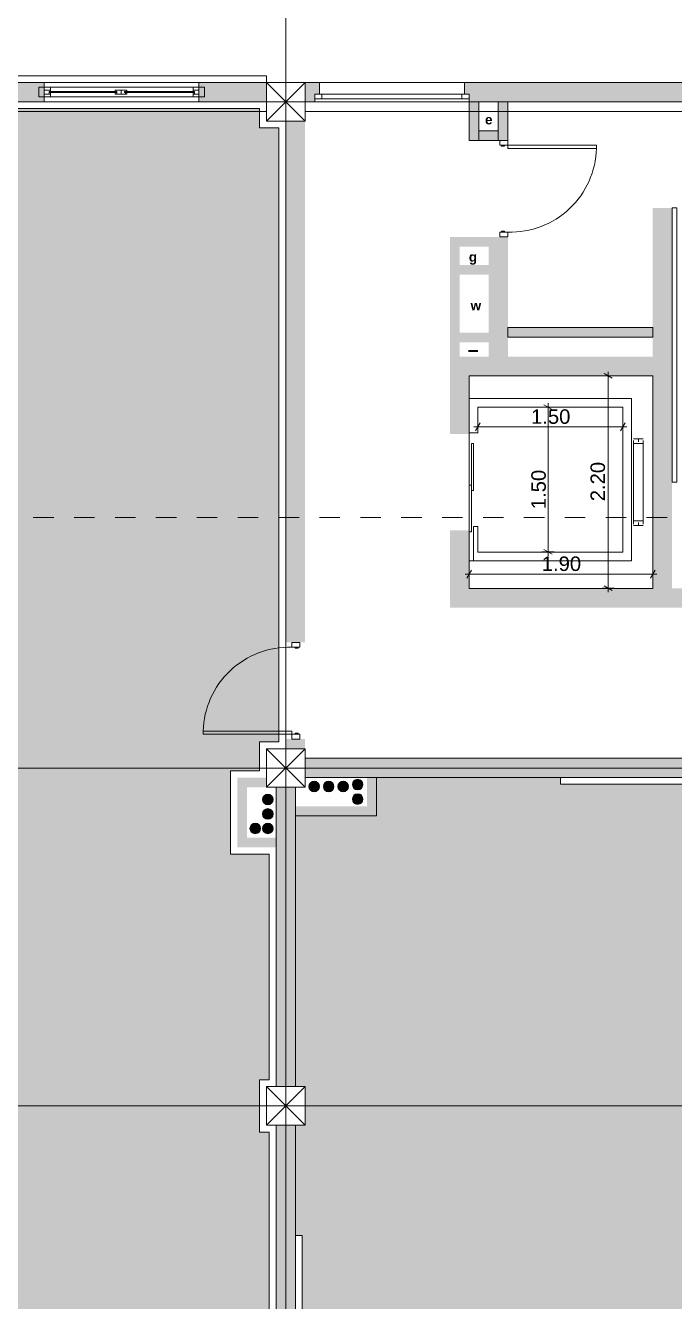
# Model space of a CAD drawing. Header units: millimetres. Extents: x 476244520 to 476657119, y 4620824743 to 4621446928.
# Drawn here: x 476415261 to 476421979, y 4621113350 to 4621126564 of the extents above; entities that cross this region are included whole.
import ezdxf

# ---------------------------------------------------------------- set-up
doc = ezdxf.new("R2010")
doc.units = ezdxf.units.MM
doc.header["$MEASUREMENT"] = 0
doc.linetypes.add('Dashed', pattern=[423.333333, 211.666667, -211.666667])
for name, color, linetype, lineweight in [('2D Drafting - General_Pen_No__1_Pen_No__7', 7, 'Continuous', 0), ('2D Drafting - General_Pen_No__1_Pen_No__7_Pen_No__7', 7, 'Continuous', 0), ('2D Drafting - General_Pen_No__250_Pen_No__7_Pen_No__154', 154, 'Continuous', 0), ('2D Drafting - General_Pen_No__250_Pen_No__7_Pen_No__250', 7, 'Continuous', 0), ('2D Drafting - General_Pen_No__250_Pen_No__7_Pen_No__7', 7, 'Continuous', 0), ('Doors_Pen_No__7_Pen_No__7_Pen_No__7', 7, 'Continuous', 0), ('G-Anno-Nplt_Pen_No__151', 151, 'Continuous', 0), ('G-Anno-Nplt_Pen_No__4', 7, 'Continuous', 0), ('G-Anno-Nplt_Pen_No__7', 7, 'Continuous', 0), ('gegmebi_Pen_No__7_Pen_No__7', 7, 'Continuous', 0), ('kar-panjara_Pen_No__7_Pen_No__7_Pen_No__7', 7, 'Continuous', 0), ('New_._Pen_No__1', 1, 'Continuous', 0), ('New_2D Drafting - General_Pen_No__250_Pen_No__7_Pen_No__154', 154, 'Continuous', 0), ('New_2D Drafting - General_Pen_No__250_Pen_No__7_Pen_No__250', 7, 'Continuous', 0), ('New_2D Drafting - General_Pen_No__250_Pen_No__7_Pen_No__7', 7, 'Continuous', 0), ('New_2D Drafting - General_Pen_No__30_Pen_No__9_Pen_No__9_Pen_No__250', 7, 'Continuous', 0), ('New_2D Drafting - General_Pen_No__30_Pen_No__9_Pen_No__9_Pen_No__4', 7, 'Continuous', 0), ('New_2D Drafting - General_Pen_No__30_Pen_No__9_Pen_No__9_Pen_No__7', 7, 'Continuous', 0), ('New_R03_Nakveti_Pen_No__250', 7, 'Continuous', 0), ('New_R03_Nakveti_Pen_No__4', 7, 'Continuous', 0), ('New_reg_nak_Pen_No__7', 7, 'Continuous', 0), ('New_shenobebi_Pen_No__1', 1, 'Continuous', 0), ('New_shenobebi_Pen_No__7', 7, 'Continuous', 0), ('New_Structural - Bearing_Pen_No__250', 7, 'Continuous', 0), ('shaxtebi da milebi_Pen_No__1_Pen_No__1_Pen_No__1', 1, 'Continuous', 0), ('shaxtebi da milebi_Pen_No__1_Pen_No__1_Pen_No__5', 5, 'Continuous', 0), ('shaxtebi da milebi_Pen_No__5_Pen_No__5_Pen_No__5', 5, 'Continuous', 0), ('zoma_Pen_No__142', 142, 'Continuous', 0), ('zoma_Pen_No__5_Pen_No__5', 5, 'Continuous', 0)]:
    doc.layers.add(name, color=color, linetype=linetype, lineweight=lineweight)
doc.layers.add('shaxtebi da milebi_Pen_No__1_Pen_No__1_Pen_No__252', color=7, linetype='Continuous', lineweight=0, true_color=0x666666)
doc.layers.add('shaxtebi da milebi_Pen_No__5_Pen_No__5_Pen_No__252', color=7, linetype='Continuous', lineweight=0, true_color=0x666666)
doc.layers.add('zoma', color=7, linetype='Continuous')
doc.styles.add('GENERATED_STYLE_2', font='arial.ttf')
doc.styles.add('GENERATED_STYLE_5', font='arialbd.ttf')
doc.dimstyles.new('GENERATED_STYLE__1', dxfattribs={"dimtxt": 200, "dimasz": 64.421331, "dimexe": 0.18, "dimexo": 3, "dimgap": 0.09, "dimtad": 1, "dimtih": 1, "dimtoh": 1, "dimlfac": 0.001, "dimzin": 0, "dimdsep": 46, "dimtxsty": 'GENERATED_STYLE_2', "dimblk": 'ARROWHEAD_2', "dimblk1": 'ARROWHEAD_2', "dimblk2": 'ARROWHEAD_2', "dimcen": 0.09, "dimclrd": 142, "dimclre": 142, "dimclrt": 142, "dimadec": 0, "dimazin": 0, "dimtfac": 1, "dimtdec": 4, "dimtmove": 0, "dimatfit": 3, "dimfxl": 1, "dimtolj": 1, "dimtzin": 0, "dimarcsym": 0})
doc.dimstyles.new('GENERATED_STYLE__10', dxfattribs={"dimtxt": 150, "dimasz": 64.421331, "dimexe": 0.18, "dimexo": 3, "dimgap": 0.09, "dimtad": 1, "dimlfac": 0.001, "dimzin": 0, "dimdsep": 46, "dimtxsty": 'GENERATED_STYLE_2', "dimblk": 'ARROWHEAD_2', "dimblk1": 'ARROWHEAD_2', "dimblk2": 'ARROWHEAD_2', "dimcen": 0.09, "dimclrd": 142, "dimclre": 142, "dimclrt": 142, "dimadec": 0, "dimazin": 0, "dimtfac": 1, "dimtdec": 4, "dimtmove": 2, "dimatfit": 3, "dimfxl": 1, "dimtolj": 1, "dimtzin": 0, "dimarcsym": 0})
doc.dimstyles.new('GENERATED_STYLE__11', dxfattribs={"dimtxt": 150, "dimasz": 64.421331, "dimexe": 0.18, "dimexo": 3, "dimgap": 0.09, "dimtad": 1, "dimlfac": 0.001, "dimzin": 0, "dimdsep": 46, "dimtxsty": 'GENERATED_STYLE_2', "dimblk": 'ARROWHEAD_2', "dimblk1": 'ARROWHEAD_2', "dimblk2": 'ARROWHEAD_2', "dimcen": 0.09, "dimclrd": 142, "dimclre": 142, "dimclrt": 142, "dimadec": 0, "dimazin": 0, "dimtfac": 1, "dimtdec": 4, "dimtmove": 0, "dimatfit": 3, "dimfxl": 1, "dimtolj": 1, "dimtzin": 0, "dimarcsym": 0})
doc.dimstyles.new('GENERATED_STYLE__9', dxfattribs={"dimtxt": 150, "dimasz": 64.421331, "dimexe": 0.18, "dimexo": 3, "dimgap": 0.09, "dimtad": 1, "dimtih": 1, "dimtoh": 1, "dimlfac": 0.001, "dimzin": 0, "dimdsep": 46, "dimtxsty": 'GENERATED_STYLE_2', "dimblk": 'ARROWHEAD_2', "dimblk1": 'ARROWHEAD_2', "dimblk2": 'ARROWHEAD_2', "dimcen": 0.09, "dimclrd": 142, "dimclre": 142, "dimclrt": 142, "dimadec": 0, "dimazin": 0, "dimtfac": 1, "dimtdec": 4, "dimtmove": 0, "dimatfit": 3, "dimfxl": 1, "dimtolj": 1, "dimtzin": 0, "dimarcsym": 0})

# ---------------------------------------------------------------- blocks, each defined once
blk = doc.blocks.new('*D300', base_point=(476844527, 4621385791))
at = {"layer": 'zoma_Pen_No__142', "color": 142, "linetype": 'Continuous', "lineweight": 0, "transparency": 16777216}
for p, q in [((476411279, 4621086634), (476411230, 4621086550)), ((476411254, 4621086528), (476411254, 4621086655)), ((476411254, 4621086592), (476417754, 4621086592)), ((476417779, 4621086634), (476417730, 4621086550)), ((476417754, 4621086528), (476417754, 4621086655))]:
    blk.add_line(p, q, dxfattribs=at)
at = {"layer": 'zoma_Pen_No__142', "color": 142, "lineweight": 0, "transparency": 16777216, "char_height": 200, "attachment_point": 7, "style": 'GENERATED_STYLE_2'}
for s, insert in [('\\A1;{\\pql;\\fArial CYR|b0|i0|c204|p34;6.50}', (476414238, 4621086632)), ('\\A1;{\\pql;\\fArial CYR|b0|i0|c204|p34;0.40}', (476417198, 4621086632))]:
    blk.add_mtext(s, dxfattribs=dict(at, insert=insert))
blk = doc.blocks.new('ARROWHEAD_2')
at = {"color": 0, "linetype": 'Continuous', "lineweight": 0}
for p, q in [((0, 0), (-1, 0)), ((-0.38, -0.66), (0.38, 0.66))]:
    blk.add_line(p, q, dxfattribs=at)
blk = doc.blocks.new('*D301', base_point=(476844527, 4621385791))
at = {"layer": 'zoma_Pen_No__142', "color": 142, "linetype": 'Continuous', "lineweight": 0, "transparency": 16777216}
for p, q in [((476417779, 4621086634), (476417730, 4621086550)), ((476417754, 4621086528), (476417754, 4621086655)), ((476417754, 4621086592), (476418154, 4621086592)), ((476418179, 4621086634), (476418130, 4621086550)), ((476418154, 4621086528), (476418154, 4621086655))]:
    blk.add_line(p, q, dxfattribs=at)
blk = doc.blocks.new('*D302', base_point=(476844527, 4621385791))
at = {"layer": 'zoma_Pen_No__142', "color": 142, "linetype": 'Continuous', "lineweight": 0, "transparency": 16777216}
for p, q in [((476418179, 4621086634), (476418130, 4621086550)), ((476418154, 4621086528), (476418154, 4621086655)), ((476418154, 4621086592), (476424654, 4621086592)), ((476424679, 4621086634), (476424630, 4621086550)), ((476424654, 4621086528), (476424654, 4621086655))]:
    blk.add_line(p, q, dxfattribs=at)
at = {"layer": 'zoma_Pen_No__142', "color": 142, "lineweight": 0, "transparency": 16777216, "char_height": 200, "attachment_point": 7, "style": 'GENERATED_STYLE_2'}
for s, insert in [('\\A1;{\\pql;\\fArial CYR|b0|i0|c204|p34;6.50}', (476421138, 4621086632)), ('\\A1;{\\pql;\\fArial CYR|b0|i0|c204|p34;0.40}', (476424098, 4621086632))]:
    blk.add_mtext(s, dxfattribs=dict(at, insert=insert))
blk = doc.blocks.new('*D483', base_point=(476844527, 4621385791))
at = {"layer": 'zoma_Pen_No__142', "color": 142, "linetype": 'Continuous', "lineweight": 0, "transparency": 16777216}
for p, q in [((476419879, 4621120925), (476419830, 4621120840)), ((476419854, 4621120946), (476419854, 4621120819)), ((476421730, 4621120840), (476421779, 4621120925)), ((476421754, 4621120946), (476421754, 4621120819)), ((476419854, 4621120883), (476419813, 4621120883)), ((476421754, 4621120883), (476419854, 4621120883)), ((476421796, 4621120883), (476421754, 4621120883))]:
    blk.add_line(p, q, dxfattribs=at)
at = {"layer": 'zoma_Pen_No__142', "color": 142, "lineweight": 0, "transparency": 16777216, "insert": (476420605, 4621120913), "char_height": 150, "attachment_point": 7, "style": 'GENERATED_STYLE_2'}
blk.add_mtext('\\A1;{\\pql;\\fArial CYR|b0|i0|c204|p34;1.90}', dxfattribs=at)
blk = doc.blocks.new('*D484', base_point=(476844527, 4621385791))
at = {"layer": 'zoma_Pen_No__142', "color": 142, "linetype": 'Continuous', "lineweight": 0, "transparency": 16777216}
for p, q in [((476420734, 4621122613), (476420606, 4621122613)), ((476420712, 4621122588), (476420628, 4621122637)), ((476420670, 4621122613), (476420670, 4621122654)), ((476420670, 4621121113), (476420670, 4621122613)), ((476420734, 4621121113), (476420606, 4621121113)), ((476420628, 4621121137), (476420712, 4621121088)), ((476420670, 4621121071), (476420670, 4621121113))]:
    blk.add_line(p, q, dxfattribs=at)
at = {"layer": 'zoma_Pen_No__142', "color": 142, "lineweight": 0, "transparency": 16777216, "insert": (476420649, 4621121555), "char_height": 150, "attachment_point": 7, "rotation": 90, "style": 'GENERATED_STYLE_2'}
blk.add_mtext('\\A1;{\\pql;\\fArial CYR|b0|i0|c204|p34;1.50}', dxfattribs=at)
blk = doc.blocks.new('*D485', base_point=(476844527, 4621385791))
at = {"layer": 'zoma_Pen_No__142', "color": 142, "linetype": 'Continuous', "lineweight": 0, "transparency": 16777216}
for p, q in [((476419944, 4621122471), (476419944, 4621122344)), ((476421444, 4621122471), (476421444, 4621122344)), ((476419944, 4621122407), (476419902, 4621122407)), ((476419968, 4621122449), (476419919, 4621122365)), ((476421444, 4621122407), (476419944, 4621122407)), ((476421419, 4621122365), (476421468, 4621122449)), ((476421485, 4621122407), (476421444, 4621122407))]:
    blk.add_line(p, q, dxfattribs=at)
at = {"layer": 'zoma_Pen_No__142', "color": 142, "lineweight": 0, "transparency": 16777216, "insert": (476420494, 4621122437), "char_height": 150, "attachment_point": 7, "style": 'GENERATED_STYLE_2'}
blk.add_mtext('\\A1;{\\pql;\\fArial CYR|b0|i0|c204|p34;1.50}', dxfattribs=at)
blk = doc.blocks.new('*D486', base_point=(476844527, 4621385791))
at = {"layer": 'zoma_Pen_No__142', "color": 142, "linetype": 'Continuous', "lineweight": 0, "transparency": 16777216}
for p, q in [((476421356, 4621122936), (476421229, 4621122936)), ((476421335, 4621122912), (476421250, 4621122961)), ((476421292, 4621122936), (476421292, 4621122978)), ((476421292, 4621120736), (476421292, 4621122936)), ((476421250, 4621120761), (476421335, 4621120712)), ((476421356, 4621120736), (476421229, 4621120736)), ((476421292, 4621120695), (476421292, 4621120736))]:
    blk.add_line(p, q, dxfattribs=at)
at = {"layer": 'zoma_Pen_No__142', "color": 142, "lineweight": 0, "transparency": 16777216, "insert": (476421262, 4621121637), "char_height": 150, "attachment_point": 7, "rotation": 90, "style": 'GENERATED_STYLE_2'}
blk.add_mtext('\\A1;{\\pql;\\fArial CYR|b0|i0|c204|p34;2.20}', dxfattribs=at)

msp = doc.modelspace()

# ---------------------------------------------------------------- hatches: boundary and pattern name
at = {"layer": '2D Drafting - General_Pen_No__250_Pen_No__7_Pen_No__154', "linetype": 'Continuous', "lineweight": 0}
for points in [[(476418154.207, 4621125974.795), (476418154.207, 4621125774.795), (476418254.207, 4621125774.795), (476418254.207, 4621125854.679), (476418304.21, 4621125854.679), (476418304.21, 4621125974.795), (476418254.207, 4621125974.795)], [(476419804.21, 4621125854.633), (476419854.21, 4621125854.633), (476419854.207, 4621125774.631), (476422954.207, 4621125774.631), (476422954.207, 4621125854.631), (476423004.201, 4621125854.631), (476423004.201, 4621125974.633), (476419804.21, 4621125974.633)]]:
    msp.add_hatch(color=154, dxfattribs=at).paths.add_polyline_path(points)
at = {"layer": '2D Drafting - General_Pen_No__250_Pen_No__7_Pen_No__7', "linetype": 'Continuous', "lineweight": 0}
for points in [[(476414454.207, 4621125774.633), (476415454.207, 4621125774.633), (476415454.207, 4621125974.633), (476414454.207, 4621125974.633)], [(476417054.209, 4621125774.633), (476417754.207, 4621125774.633), (476417754.207, 4621125974.633), (476417054.209, 4621125974.633)], [(476420154.208, 4621125774.633), (476420154.208, 4621125374.676), (476420254.208, 4621125374.676), (476420254.208, 4621125774.633)], [(476417954.207, 4621125574.633), (476417954.207, 4621120174.633), (476418154.207, 4621120174.633), (476418154.207, 4621125574.633)], [(476421754.207, 4621124674.676), (476421754.207, 4621123134.643), (476421954.207, 4621123134.643), (476421954.207, 4621124674.676)], [(476420254.208, 4621124374.676), (476420054.207, 4621124374.676), (476420054.207, 4621123134.643), (476420254.208, 4621123134.643)], [(476417954.207, 4621119174.633), (476417954.207, 4621119074.633), (476418154.207, 4621119074.633), (476418154.207, 4621119174.633)], [(476422854.207, 4621118977.891), (476418154.207, 4621118977.891), (476418154.207, 4621118777.891), (476422854.207, 4621118777.891)], [(476417854.207, 4621118053.615), (476417454.207, 4621118053.615), (476417454.207, 4621118774.633), (476417754.207, 4621118774.633), (476417754.207, 4621118674.633), (476417554.207, 4621118674.633), (476417554.207, 4621118153.803), (476417854.207, 4621118153.803)], [(476418794.207, 4621118777.891), (476418894.395, 4621118777.891), (476418894.395, 4621118377.891), (476418054.207, 4621118377.891), (476418054.207, 4621118477.891), (476418794.207, 4621118477.891)], [(476418054.207, 4621115574.633), (476417854.207, 4621115574.633), (476417854.207, 4621118674.633), (476418054.207, 4621118674.633)], [(476418054.207, 4621108674.633), (476417854.207, 4621108674.633), (476417854.207, 4621115174.633), (476418054.207, 4621115174.633)]]:
    msp.add_hatch(color=7, dxfattribs=at).paths.add_polyline_path(points)
at = {"layer": 'G-Anno-Nplt_Pen_No__151', "linetype": 'Continuous', "lineweight": 0, "true_color": 0x1f2f3f}
msp.add_hatch(color=169, dxfattribs=at).paths.add_polyline_path([(476417884.207, 4621125504.633), (476417884.207, 4621119144.633), (476417684.207, 4621119144.633), (476417684.207, 4621118844.633), (476417384.207, 4621118844.633), (476417384.207, 4621117983.615), (476417784.207, 4621117983.615), (476417784.207, 4621115644.633), (476417684.207, 4621115644.633), (476417684.207, 4621115104.633), (476417784.207, 4621115104.633), (476417784.207, 4621110944.575), (476414384.207, 4621110944.575), (476414384.207, 4621108544.574), (476411624.207, 4621108544.574), (476411624.207, 4621109194.763), (476411224.207, 4621109194.763), (476411224.207, 4621115104.633), (476411324.207, 4621115104.633), (476411324.207, 4621115644.633), (476411224.207, 4621115644.633), (476411224.207, 4621116931.925), (476411154.207, 4621116931.925), (476411154.207, 4621118674.633), (476411254.207, 4621118674.633), (476411254.207, 4621118924.633), (476411554.207, 4621118924.633), (476411554.207, 4621119945.651), (476411154.207, 4621119945.651), (476411154.207, 4621120547.903), (476411224.207, 4621120547.903), (476411224.207, 4621124604.636), (476414724.207, 4621124604.636), (476414724.207, 4621125704.633), (476417684.207, 4621125704.633), (476417684.207, 4621125504.633)])
h = msp.add_hatch(color=169, dxfattribs=at)
h.paths.add_polyline_path([(476418054.207, 4621115574.633), (476418154.207, 4621115574.633), (476418154.207, 4621115174.633), (476418124.207, 4621115174.633), (476418054.207, 4621115174.633), (476418054.207, 4621114033.845), (476418124.207, 4621114033.845), (476418124.207, 4621108744.633), (476418224.207, 4621108744.633), (476418224.207, 4621108544.633), (476424584.207, 4621108544.633), (476424584.207, 4621108744.633), (476424784.207, 4621108744.633), (476424784.207, 4621110044.633), (476431684.207, 4621110044.633), (476431684.207, 4621115104.633), (476430764.019, 4621115104.633), (476430764.019, 4621115644.633), (476431684.207, 4621115644.633), (476431684.207, 4621118604.633), (476431484.207, 4621118604.633), (476431484.207, 4621118707.891), (476425124.207, 4621118707.891), (476425124.207, 4621118604.633), (476424824.137, 4621118604.633), (476424824.137, 4621118307.89), (476423994.019, 4621118307.89), (476423994.019, 4621118707.891), (476420800.56, 4621118707.891), (476420800.56, 4621118777.891), (476418894.395, 4621118777.891), (476418894.395, 4621118377.891), (476418054.207, 4621118377.891)])
h.paths.add_polyline_path([(476424654.207, 4621115174.633), (476425054.207, 4621115174.633), (476425054.207, 4621115574.633), (476424654.207, 4621115574.633)], flags=0)
at = {"layer": 'G-Anno-Nplt_Pen_No__7', "linetype": 'Continuous', "lineweight": 0}
msp.add_hatch(color=7, dxfattribs=at).paths.add_polyline_path([(476421954.207, 4621120534.643), (476424854.207, 4621120534.643), (476424854.207, 4621120734.643), (476421954.207, 4621120734.643)])
at = {"layer": 'New_2D Drafting - General_Pen_No__250_Pen_No__7_Pen_No__154', "linetype": 'Continuous', "lineweight": 0}
for points in [[(476421954.207, 4621123134.643), (476421754.207, 4621123134.643), (476419654.207, 4621123134.643), (476419654.207, 4621122334.643), (476419854.207, 4621122334.643), (476419854.207, 4621122934.643), (476421754.207, 4621122934.643), (476421954.207, 4621122934.643)], [(476421954.207, 4621122934.643), (476421754.207, 4621122934.643), (476421754.207, 4621120734.643), (476419854.207, 4621120734.643), (476419854.207, 4621121334.643), (476419654.207, 4621121334.643), (476419654.207, 4621120534.643), (476421954.207, 4621120534.643), (476421954.207, 4621120734.643)]]:
    msp.add_hatch(color=154, dxfattribs=at).paths.add_polyline_path(points)
at = {"layer": 'New_2D Drafting - General_Pen_No__250_Pen_No__7_Pen_No__7', "linetype": 'Continuous', "lineweight": 0}
for points in [[(476419954.207, 4621125774.59), (476419854.207, 4621125774.59), (476419854.207, 4621125374.59), (476419954.207, 4621125374.59)], [(476421754.207, 4621123335.103), (476421754.207, 4621123435.103), (476420254.207, 4621123435.103), (476420254.207, 4621123335.103)]]:
    msp.add_hatch(color=7, dxfattribs=at).paths.add_polyline_path(points)
at = {"layer": 'New_2D Drafting - General_Pen_No__30_Pen_No__9_Pen_No__9_Pen_No__4', "linetype": 'Continuous', "lineweight": 0}
for points in [[(476420154.208, 4621125474.59), (476419954.207, 4621125474.59), (476419954.207, 4621125374.59), (476420154.208, 4621125374.59)], [(476419754.207, 4621124374.676), (476419754.207, 4621124274.643), (476420054.207, 4621124274.643), (476420054.207, 4621124374.676)]]:
    msp.add_hatch(color=7, dxfattribs=at).paths.add_polyline_path(points)
at = {"layer": 'New_2D Drafting - General_Pen_No__30_Pen_No__9_Pen_No__9_Pen_No__7', "linetype": 'Continuous', "lineweight": 0}
for points in [[(476419654.207, 4621124374.676), (476419654.207, 4621123134.643), (476419754.207, 4621123134.643), (476419754.207, 4621124374.676)], [(476420054.207, 4621123984.643), (476420054.207, 4621124084.643), (476419754.207, 4621124084.643), (476419754.207, 4621123984.643)], [(476420054.207, 4621123284.646), (476420054.207, 4621123384.646), (476419754.207, 4621123384.646), (476419754.207, 4621123284.646)]]:
    msp.add_hatch(color=7, dxfattribs=at).paths.add_polyline_path(points)
at = {"layer": 'shaxtebi da milebi_Pen_No__1_Pen_No__1_Pen_No__1', "linetype": 'Continuous', "lineweight": 0}
for points in [[(476418304.207, 4621118682.891, -1), (476418194.207, 4621118682.891, -1)], [(476417769.207, 4621118493.803, -1), (476417769.207, 4621118603.803, -1)]]:
    msp.add_hatch(color=1, dxfattribs=at).paths.add_polyline_path(points)
at = {"layer": 'shaxtebi da milebi_Pen_No__1_Pen_No__1_Pen_No__252', "linetype": 'Continuous', "lineweight": 0, "true_color": 0x666666}
msp.add_hatch(color=251, dxfattribs=at).paths.add_polyline_path([(476417639.207, 4621118193.803, -1), (476417639.207, 4621118303.803, -1)])
at = {"layer": 'shaxtebi da milebi_Pen_No__1_Pen_No__1_Pen_No__5', "linetype": 'Continuous', "lineweight": 0}
for points in [[(476417769.207, 4621118343.803, -1), (476417769.207, 4621118453.803, -1)], [(476417769.207, 4621118193.803, -1), (476417769.207, 4621118303.803, -1)]]:
    msp.add_hatch(color=5, dxfattribs=at).paths.add_polyline_path(points)
at = {"layer": 'shaxtebi da milebi_Pen_No__5_Pen_No__5_Pen_No__252', "linetype": 'Continuous', "lineweight": 0, "true_color": 0x666666}
for points in [[(476418754.207, 4621118702.891, 1), (476418644.207, 4621118702.891, 1)], [(476418754.207, 4621118552.891, 1), (476418644.207, 4621118552.891, 1)]]:
    msp.add_hatch(color=251, dxfattribs=at).paths.add_polyline_path(points)
at = {"layer": 'shaxtebi da milebi_Pen_No__5_Pen_No__5_Pen_No__5', "linetype": 'Continuous', "lineweight": 0}
for points in [[(476418399.207, 4621118737.891, 1), (476418399.207, 4621118627.891, 1)], [(476418549.207, 4621118737.891, 1), (476418549.207, 4621118627.891, 1)]]:
    msp.add_hatch(color=5, dxfattribs=at).paths.add_polyline_path(points)

# ---------------------------------------------------------------- linework, layer by layer
at = {"layer": '2D Drafting - General_Pen_No__1_Pen_No__7', "color": 7, "linetype": 'Continuous', "lineweight": 0}
for p, q in [((476418154.207, 4621125574.633), (476417754.207, 4621125974.633)), ((476417754.207, 4621125574.633), (476418154.207, 4621125974.633)), ((476418154.207, 4621118674.633), (476417754.207, 4621119074.633)), ((476417754.207, 4621118674.633), (476418154.207, 4621119074.633)), ((476417754.207, 4621115174.633), (476418154.207, 4621115574.633)), ((476418154.207, 4621115174.633), (476417754.207, 4621115574.633))]:
    msp.add_line(p, q, dxfattribs=at)
at = {"layer": '2D Drafting - General_Pen_No__1_Pen_No__7', "color": 7, "linetype": 'Continuous', "lineweight": 0, "flags": 128}
for points in [[(476411254.207, 4621125674.633), (476417754.207, 4621125674.633), (476417754.207, 4621125974.633), (476411254.207, 4621125974.633)], [(476417754.207, 4621125574.633), (476418154.207, 4621125574.633), (476418154.207, 4621125974.633), (476417754.207, 4621125974.633)], [(476418154.207, 4621125674.633), (476424654.207, 4621125674.633), (476424654.207, 4621125974.633), (476418154.207, 4621125974.633)], [(476417754.207, 4621118674.633), (476418154.207, 4621118674.633), (476418154.207, 4621119074.633), (476417754.207, 4621119074.633)], [(476418154.207, 4621115174.633), (476417754.207, 4621115174.633), (476417754.207, 4621115574.633), (476418154.207, 4621115574.633)]]:
    msp.add_lwpolyline(points, close=True, dxfattribs=at)
at = {"layer": '2D Drafting - General_Pen_No__1_Pen_No__7_Pen_No__7', "color": 7, "linetype": 'Continuous', "lineweight": 0}
for centre, start, end in [((476420279.208, 4621125316.953), 268.396194, 358.396194), ((476417992.455, 4621119232.355), 88.396194, 178.396194)]:
    msp.add_arc(centre, 893.239, start, end, dxfattribs=at)
at = {"layer": '2D Drafting - General_Pen_No__250_Pen_No__7_Pen_No__250', "color": 7, "linetype": 'Continuous', "lineweight": 0, "flags": 128}
for points in [[(476414454.207, 4621125774.633), (476415454.207, 4621125774.633), (476415454.207, 4621125974.633), (476414454.207, 4621125974.633)], [(476417054.209, 4621125774.633), (476417754.207, 4621125774.633), (476417754.207, 4621125974.633), (476417054.209, 4621125974.633)], [(476420154.208, 4621125774.633), (476420154.208, 4621125374.676), (476420254.208, 4621125374.676), (476420254.208, 4621125774.633)], [(476418054.207, 4621115574.633), (476417854.207, 4621115574.633), (476417854.207, 4621118674.633), (476418054.207, 4621118674.633)], [(476418054.207, 4621108674.633), (476417854.207, 4621108674.633), (476417854.207, 4621115174.633), (476418054.207, 4621115174.633)]]:
    msp.add_lwpolyline(points, close=True, dxfattribs=at)
at = {"layer": '2D Drafting - General_Pen_No__250_Pen_No__7_Pen_No__7', "color": 7, "linetype": 'Continuous', "lineweight": 0, "flags": 128}
for points in [[(476418154.207, 4621125974.795), (476418154.207, 4621125774.795), (476418254.207, 4621125774.795), (476418254.207, 4621125854.679), (476418304.21, 4621125854.679), (476418304.21, 4621125974.795), (476418254.207, 4621125974.795)], [(476419804.21, 4621125854.633), (476419854.21, 4621125854.633), (476419854.207, 4621125774.631), (476422954.207, 4621125774.631), (476422954.207, 4621125854.631), (476423004.201, 4621125854.631), (476423004.201, 4621125974.633), (476419804.21, 4621125974.633)], [(476422854.207, 4621118977.891), (476418154.207, 4621118977.891), (476418154.207, 4621118777.891), (476422854.207, 4621118777.891)]]:
    msp.add_lwpolyline(points, close=True, dxfattribs=at)
at = {"layer": 'Doors_Pen_No__7_Pen_No__7_Pen_No__7', "color": 7, "linetype": 'Continuous', "lineweight": 0, "flags": 128}
for points in [[(476420169.541, 4621125374.676), (476420169.541, 4621125325.287), (476420254.208, 4621125325.287), (476420254.208, 4621125374.676)], [(476420187.541, 4621125325.287), (476420187.541, 4621125314.176), (476420220.875, 4621125314.176), (476420220.875, 4621125325.287)], [(476420254.208, 4621125325.287), (476420254.208, 4621125291.953), (476421172.097, 4621125291.953), (476421172.097, 4621125325.287)], [(476420169.541, 4621124374.676), (476420169.541, 4621124424.065), (476420254.208, 4621124424.065), (476420254.208, 4621124374.676)], [(476420187.541, 4621124435.176), (476420187.541, 4621124424.065), (476420220.875, 4621124424.065), (476420220.875, 4621124435.176)], [(476418102.122, 4621120174.633), (476418102.122, 4621120125.244), (476418017.455, 4621120125.244), (476418017.455, 4621120174.633)], [(476418084.122, 4621120114.133), (476418084.122, 4621120125.244), (476418050.788, 4621120125.244), (476418050.788, 4621120114.133)], [(476418017.455, 4621119224.022), (476418017.455, 4621119257.355), (476417099.566, 4621119257.355), (476417099.566, 4621119224.022)], [(476418102.122, 4621119174.633), (476418102.122, 4621119224.022), (476418017.455, 4621119224.022), (476418017.455, 4621119174.633)], [(476418084.122, 4621119224.022), (476418084.122, 4621119235.133), (476418050.788, 4621119235.133), (476418050.788, 4621119224.022)]]:
    msp.add_lwpolyline(points, close=True, dxfattribs=at)
at = {"layer": 'G-Anno-Nplt_Pen_No__4', "color": 7, "linetype": 'Continuous', "lineweight": 0, "flags": 128}
for points in [[(476414724.207, 4621125704.633), (476417684.207, 4621125704.633), (476417684.207, 4621125504.633), (476417884.207, 4621125504.633), (476417884.207, 4621119144.633), (476417684.207, 4621119144.633), (476417684.207, 4621118844.633), (476417384.207, 4621118844.633), (476417384.207, 4621117983.615), (476417784.207, 4621117983.615), (476417784.207, 4621115644.633), (476417684.207, 4621115644.633), (476417684.207, 4621115104.633), (476417784.207, 4621115104.633), (476417784.207, 4621110944.575)], [(476423994.019, 4621118707.891), (476420800.56, 4621118707.891), (476420800.56, 4621118777.891), (476418894.395, 4621118777.891), (476418894.395, 4621118377.891), (476418054.207, 4621118377.891), (476418054.207, 4621115574.633), (476418154.207, 4621115574.633), (476418154.207, 4621115174.633), (476418124.207, 4621115174.633), (476418054.207, 4621115174.633), (476418054.207, 4621114033.845), (476418124.207, 4621114033.845), (476418124.207, 4621108744.633), (476418224.207, 4621108744.633), (476418224.207, 4621108544.633), (476424584.207, 4621108544.633)]]:
    msp.add_lwpolyline(points, dxfattribs=at)
at = {"layer": 'gegmebi_Pen_No__7_Pen_No__7', "color": 7, "linetype": 'Continuous', "lineweight": 0, "flags": 128}
msp.add_lwpolyline([(476422004.207, 4621123648.71), (476422004.207, 4621124674.676), (476421954.207, 4621124674.676), (476421954.207, 4621121834.676), (476422004.207, 4621121834.676)], close=True, dxfattribs=at)
at = {"layer": 'kar-panjara_Pen_No__7_Pen_No__7_Pen_No__7', "color": 7, "linetype": 'Continuous', "lineweight": 0, "flags": 128}
for points in [[(476415519.637, 4621125924.609), (476415399.637, 4621125924.609), (476415399.637, 4621125824.609), (476415519.637, 4621125824.609)], [(476415454.207, 4621125824.61), (476417054.209, 4621125824.665), (476417054.209, 4621125924.61), (476415454.207, 4621125924.555)], [(476416994.534, 4621125924.609), (476417114.534, 4621125924.609), (476417114.534, 4621125824.609), (476416994.534, 4621125824.609)], [(476415454.207, 4621125854.725), (476415504.637, 4621125854.725), (476415504.637, 4621125869.725), (476415504.637, 4621125879.725), (476415519.637, 4621125879.725), (476415519.637, 4621125894.725), (476415454.207, 4621125894.725)], [(476415504.637, 4621125869.725), (476416204.637, 4621125869.725), (476416204.637, 4621125879.725), (476415504.637, 4621125879.725)], [(476415519.637, 4621125854.725), (476415504.637, 4621125854.725), (476415504.637, 4621125869.725), (476415519.637, 4621125869.725)], [(476416249.637, 4621125854.725), (476416204.637, 4621125854.725), (476416204.637, 4621125869.725), (476416204.637, 4621125879.725), (476416189.637, 4621125879.725), (476416189.637, 4621125894.725), (476416249.637, 4621125894.725)], [(476416189.637, 4621125854.725), (476416204.637, 4621125854.725), (476416204.637, 4621125869.725), (476416189.637, 4621125869.725)], [(476416249.637, 4621125854.725), (476416294.637, 4621125854.725), (476416294.637, 4621125869.725), (476416294.637, 4621125879.725), (476416309.637, 4621125879.725), (476416309.637, 4621125894.725), (476416249.637, 4621125894.725)], [(476417009.209, 4621125869.725), (476416285.369, 4621125869.725), (476416285.369, 4621125879.725), (476417009.209, 4621125879.725)], [(476416309.637, 4621125854.725), (476416294.637, 4621125854.725), (476416294.637, 4621125869.725), (476416309.637, 4621125869.725)], [(476417054.209, 4621125854.725), (476417009.209, 4621125854.725), (476417009.209, 4621125869.725), (476417009.209, 4621125879.725), (476416994.534, 4621125879.725), (476416994.534, 4621125894.725), (476417054.209, 4621125894.725)], [(476416994.534, 4621125854.725), (476417009.209, 4621125854.725), (476417009.209, 4621125869.725), (476416994.534, 4621125869.725)]]:
    msp.add_lwpolyline(points, close=True, dxfattribs=at)
at = {"layer": 'New_2D Drafting - General_Pen_No__250_Pen_No__7_Pen_No__250', "color": 7, "linetype": 'Continuous', "lineweight": 0, "flags": 128}
for points in [[(476419954.207, 4621125774.59), (476419854.207, 4621125774.59), (476419854.207, 4621125374.59), (476419954.207, 4621125374.59)], [(476421754.207, 4621123335.103), (476421754.207, 4621123435.103), (476420254.207, 4621123435.103), (476420254.207, 4621123335.103)]]:
    msp.add_lwpolyline(points, close=True, dxfattribs=at)
at = {"layer": 'New_2D Drafting - General_Pen_No__30_Pen_No__9_Pen_No__9_Pen_No__250', "color": 7, "linetype": 'Continuous', "lineweight": 0, "flags": 128}
msp.add_lwpolyline([(476420154.208, 4621125474.59), (476419954.207, 4621125474.59), (476419954.207, 4621125374.59), (476420154.208, 4621125374.59)], close=True, dxfattribs=at)
at = {"layer": 'New_R03_Nakveti_Pen_No__250', "color": 7, "linetype": 'Continuous', "lineweight": 0}
for p, q in [((476421555.767, 4621122284.643), (476421655.767, 4621122284.643)), ((476421555.767, 4621121401.31), (476421555.767, 4621122267.977)), ((476421555.767, 4621122234.643), (476421655.767, 4621122234.643)), ((476421605.767, 4621122284.643), (476421605.767, 4621122251.31)), ((476421655.767, 4621121401.31), (476421655.767, 4621122267.977)), ((476421555.767, 4621121434.643), (476421655.767, 4621121434.643)), ((476421605.767, 4621121384.643), (476421605.767, 4621121417.977)), ((476421555.767, 4621121384.643), (476421655.767, 4621121384.643))]:
    msp.add_line(p, q, dxfattribs=at)
at = {"layer": 'New_R03_Nakveti_Pen_No__4', "color": 7, "linetype": 'Continuous', "lineweight": 0}
for p, q in [((476419854.207, 4621122346.311), (476419854.207, 4621122700.945)), ((476419854.207, 4621122700.945), (476421533.579, 4621122700.945)), ((476419943.893, 4621122611.259), (476419943.893, 4621122346.311)), ((476421443.893, 4621122611.259), (476419943.893, 4621122611.259)), ((476421443.893, 4621122611.259), (476421443.893, 4621121111.259)), ((476421533.579, 4621121021.573), (476421533.579, 4621122700.945)), ((476419943.893, 4621122346.311), (476419854.207, 4621122346.311)), ((476419854.207, 4621121376.207), (476419854.207, 4621122346.311)), ((476419854.207, 4621121376.207), (476419854.207, 4621121021.573)), ((476419899.05, 4621121021.573), (476419899.05, 4621121376.207)), ((476419899.05, 4621121376.207), (476419943.893, 4621121376.207)), ((476419943.893, 4621121376.207), (476419943.893, 4621121111.259)), ((476419854.207, 4621121021.573), (476421533.579, 4621121021.573)), ((476421443.893, 4621121111.259), (476419943.893, 4621121111.259))]:
    msp.add_line(p, q, dxfattribs=at)
for points in [[(476419876.628, 4621121749.151), (476419876.628, 4621122234.204), (476419899.05, 4621122234.204), (476419899.05, 4621121749.151)], [(476419854.207, 4621121320.153), (476419854.207, 4621121805.205), (476419876.628, 4621121805.205), (476419876.628, 4621121320.153)]]:
    msp.add_lwpolyline(points, close=True, dxfattribs=at)
at = {"layer": 'New_reg_nak_Pen_No__7', "color": 7, "linetype": 'Continuous', "lineweight": 0, "flags": 128}
msp.add_lwpolyline([(476417754.207, 4621125974.633), (476417754.207, 4621126044.633), (476414454.207, 4621126044.633), (476414454.207, 4621125974.633)], dxfattribs=at)
at = {"layer": 'New_shenobebi_Pen_No__1', "color": 1, "linetype": 'Dashed', "lineweight": 0}
msp.add_lwpolyline([(476385707.408, 4621121470.335), (476436780.621, 4621121470.335)], dxfattribs=at)
at = {"layer": 'New_shenobebi_Pen_No__7', "color": 7, "linetype": 'Continuous', "lineweight": 0}
msp.add_lwpolyline([(476421754.207, 4621120734.643), (476421754.207, 4621122934.643), (476419854.207, 4621122934.643), (476419854.207, 4621120734.643)], close=True, dxfattribs=at)
at = {"layer": 'New_Structural - Bearing_Pen_No__250', "color": 7, "linetype": 'Continuous', "lineweight": 0}
for p, q in [((476418304.213, 4621125974.679), (476418304.21, 4621125854.679)), ((476419804.213, 4621125974.633), (476418304.213, 4621125974.679)), ((476419804.213, 4621125974.633), (476419804.21, 4621125854.633)), ((476418254.208, 4621125804.681), (476418254.207, 4621125774.681)), ((476419854.207, 4621125774.631), (476418254.207, 4621125774.681)), ((476418254.21, 4621125854.681), (476418254.208, 4621125804.681)), ((476418254.21, 4621125854.681), (476418254.208, 4621125804.681)), ((476418254.208, 4621125804.681), (476418329.208, 4621125804.678)), ((476418329.21, 4621125854.678), (476418254.21, 4621125854.681)), ((476418304.21, 4621125854.679), (476418254.21, 4621125854.681)), ((476418304.21, 4621125854.679), (476418254.21, 4621125854.681)), ((476418329.208, 4621125804.678), (476418329.21, 4621125854.678)), ((476418329.208, 4621125804.678), (476419779.208, 4621125804.634)), ((476419779.21, 4621125854.634), (476418329.21, 4621125854.678)), ((476419779.21, 4621125854.634), (476419779.208, 4621125804.634)), ((476419779.208, 4621125804.634), (476419854.208, 4621125804.631)), ((476419854.21, 4621125854.631), (476419779.21, 4621125854.634)), ((476419804.21, 4621125854.633), (476419854.21, 4621125854.631)), ((476419804.21, 4621125854.633), (476419854.21, 4621125854.631)), ((476419854.208, 4621125804.631), (476419854.207, 4621125774.631)), ((476419854.21, 4621125854.631), (476419854.208, 4621125804.631)), ((476419854.21, 4621125854.631), (476419854.208, 4621125804.631))]:
    msp.add_line(p, q, dxfattribs=at)
at = {"layer": 'shaxtebi da milebi_Pen_No__1_Pen_No__1_Pen_No__1', "color": 1, "linetype": 'Continuous', "lineweight": 0, "flags": 128}
for points in [[(476418304.207, 4621118682.891, 1), (476418194.207, 4621118682.891, 1)], [(476417769.207, 4621118493.803, 1), (476417769.207, 4621118603.803, 1)]]:
    msp.add_lwpolyline(points, format="xyb", close=True, dxfattribs=at)
at = {"layer": 'shaxtebi da milebi_Pen_No__1_Pen_No__1_Pen_No__252', "color": 251, "linetype": 'Continuous', "lineweight": 0, "true_color": 0x666666, "flags": 128}
for points in [[(476417639.207, 4621118193.803, -1), (476417639.207, 4621118303.803, -1)], [(476417639.207, 4621118193.803, 1), (476417639.207, 4621118303.803, 1)]]:
    msp.add_lwpolyline(points, format="xyb", close=True, dxfattribs=at)
at = {"layer": 'shaxtebi da milebi_Pen_No__1_Pen_No__1_Pen_No__5', "color": 5, "linetype": 'Continuous', "lineweight": 0, "flags": 128}
for points in [[(476417769.207, 4621118343.803, -1), (476417769.207, 4621118453.803, -1)], [(476417769.207, 4621118193.803, -1), (476417769.207, 4621118303.803, -1)]]:
    msp.add_lwpolyline(points, format="xyb", close=True, dxfattribs=at)
at = {"layer": 'shaxtebi da milebi_Pen_No__5_Pen_No__5_Pen_No__252', "color": 251, "linetype": 'Continuous', "lineweight": 0, "true_color": 0x666666, "flags": 128}
for points in [[(476418754.207, 4621118702.891, 1), (476418644.207, 4621118702.891, 1)], [(476418754.207, 4621118552.891, 1), (476418644.207, 4621118552.891, 1)]]:
    msp.add_lwpolyline(points, format="xyb", close=True, dxfattribs=at)
at = {"layer": 'shaxtebi da milebi_Pen_No__5_Pen_No__5_Pen_No__5', "color": 5, "linetype": 'Continuous', "lineweight": 0, "flags": 128}
for points in [[(476418399.207, 4621118737.891, 1), (476418399.207, 4621118627.891, 1)], [(476418549.207, 4621118737.891, 1), (476418549.207, 4621118627.891, 1)]]:
    msp.add_lwpolyline(points, format="xyb", close=True, dxfattribs=at)
at = {"layer": 'zoma_Pen_No__5_Pen_No__5', "color": 5, "linetype": 'Continuous', "lineweight": 0}
for p, q in [((476417954.207, 4621104765.036), (476417954.207, 4621129475.842)), ((476386273.656, 4621125774.633), (476436160.037, 4621125774.633)), ((476386273.656, 4621125774.633), (476436160.037, 4621125774.633)), ((476386273.656, 4621118874.633), (476436160.037, 4621118874.633)), ((476386273.656, 4621118874.633), (476436160.037, 4621118874.633)), ((476386273.656, 4621115374.633), (476436160.037, 4621115374.633)), ((476386273.656, 4621115374.633), (476436160.037, 4621115374.633))]:
    msp.add_line(p, q, dxfattribs=at)

# ---------------------------------------------------------------- texts
at = {"layer": 'New_._Pen_No__1', "color": 1, "linetype": 'Continuous', "lineweight": 0, "char_height": 100, "attachment_point": 2, "style": 'GENERATED_STYLE_5'}
for s, insert in [('\\A1;{\\pqc;\\fArial|b1|i0|c0|p34;e}', (476420056.063, 4621125639.887)), ('\\A1;{\\pqc;\\fArial|b1|i0|c0|p34;g}', (476419892.923, 4621124217.712)), ('\\A1;{\\pqc;\\fArial|b1|i0|c0|p34;w}', (476419922.986, 4621123713.583))]:
    msp.add_mtext(s, dxfattribs=dict(at, insert=insert))
at = {"layer": 'New_._Pen_No__1', "color": 1, "linetype": 'Continuous', "lineweight": 0, "insert": (476419844.796, 4621123192.056), "char_height": 100, "attachment_point": 2, "rotation": 90, "style": 'GENERATED_STYLE_5'}
msp.add_mtext('\\A1;{\\pqc;\\fArial|b1|i0|c0|p34;I}', dxfattribs=at)

# ---------------------------------------------------------------- dimensions: what is measured, and where the dimension line sits
at = {"layer": 'zoma', "color": 142, "linetype": 'Continuous', "lineweight": 0}
for base, p1, p2, dimstyle, picture, middle in [((476421292.265, 4621122936.212), (476421267.235, 4621120736.212), (476421150.428, 4621122936.212), 'GENERATED_STYLE__11', '*D486', (476421187.265, 4621121831.492)), ((476420670.051, 4621122612.827), (476420466.482, 4621121112.827), (476420492.58, 4621122612.827), 'GENERATED_STYLE__10', '*D484', (476420574.051, 4621121749.66))]:
    dim = msp.add_linear_dim(base=base, p1=p1, p2=p2, angle=90, dimstyle=dimstyle, dxfattribs=at)
    dim.commit()
    dim.dimension.update_dxf_attribs({"geometry": picture, "text_midpoint": middle, "dimtype": 160, "text_rotation": 90})
for base, p1, p2, picture, middle in [((476419943.893, 4621122407.098), (476421443.893, 4621122611.259), (476419943.893, 4621122611.259), '*D485', (476420689.173, 4621122512.098)), ((476419854.207, 4621120882.575), (476421754.207, 4621120982.559), (476419854.207, 4621120982.559), '*D483', (476420799.487, 4621120987.575))]:
    dim = msp.add_linear_dim(base=base, p1=p1, p2=p2, angle=180, dimstyle='GENERATED_STYLE__9', dxfattribs=at)
    dim.commit()
    dim.dimension.update_dxf_attribs({"geometry": picture, "text_midpoint": middle, "dimtype": 160})
for base, p1, p2, picture, middle in [((476417754.207, 4621086591.914), (476411254.207, 4621119698.106), (476417754.207, 4621119698.106), '*D300', (476414497.914, 4621086731.914)), ((476418154.207, 4621086591.914), (476417754.207, 4621119698.106), (476418154.207, 4621119698.106), '*D301', (476417457.359, 4621086731.914)), ((476424654.207, 4621086591.914), (476418154.207, 4621119698.106), (476424654.207, 4621119698.106), '*D302', (476421397.914, 4621086731.914))]:
    dim = msp.add_linear_dim(base=base, p1=p1, p2=p2, dimstyle='GENERATED_STYLE__1', dxfattribs=at)
    dim.commit()
    dim.dimension.update_dxf_attribs({"geometry": picture, "text_midpoint": middle, "dimtype": 160})

doc.saveas('drawing.dxf')
